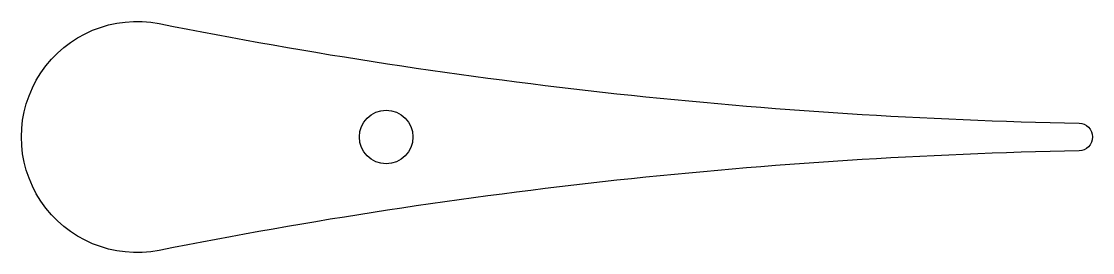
# Model space of a CAD drawing. Header units: millimetres. Extents: x -39 to 76, y -13 to 12.
import ezdxf

# ---------------------------------------------------------------- set-up
doc = ezdxf.new("R2010")
doc.units = ezdxf.units.MM
doc.layers.get('0').update_dxf_attribs({"linetype": 'CONTINUOUS'})

msp = doc.modelspace()

# ---------------------------------------------------------------- linework, layer by layer
msp.add_lwpolyline([(75.03, -1.5, 0.044105), (-24.57, -12.26, -1.217802), (-24.57, 12.26, 0.044105), (75.03, 1.5, -0.980708)], format="xyb", close=True)
msp.add_circle((0, 0), 2.9)

doc.saveas('drawing.dxf')
